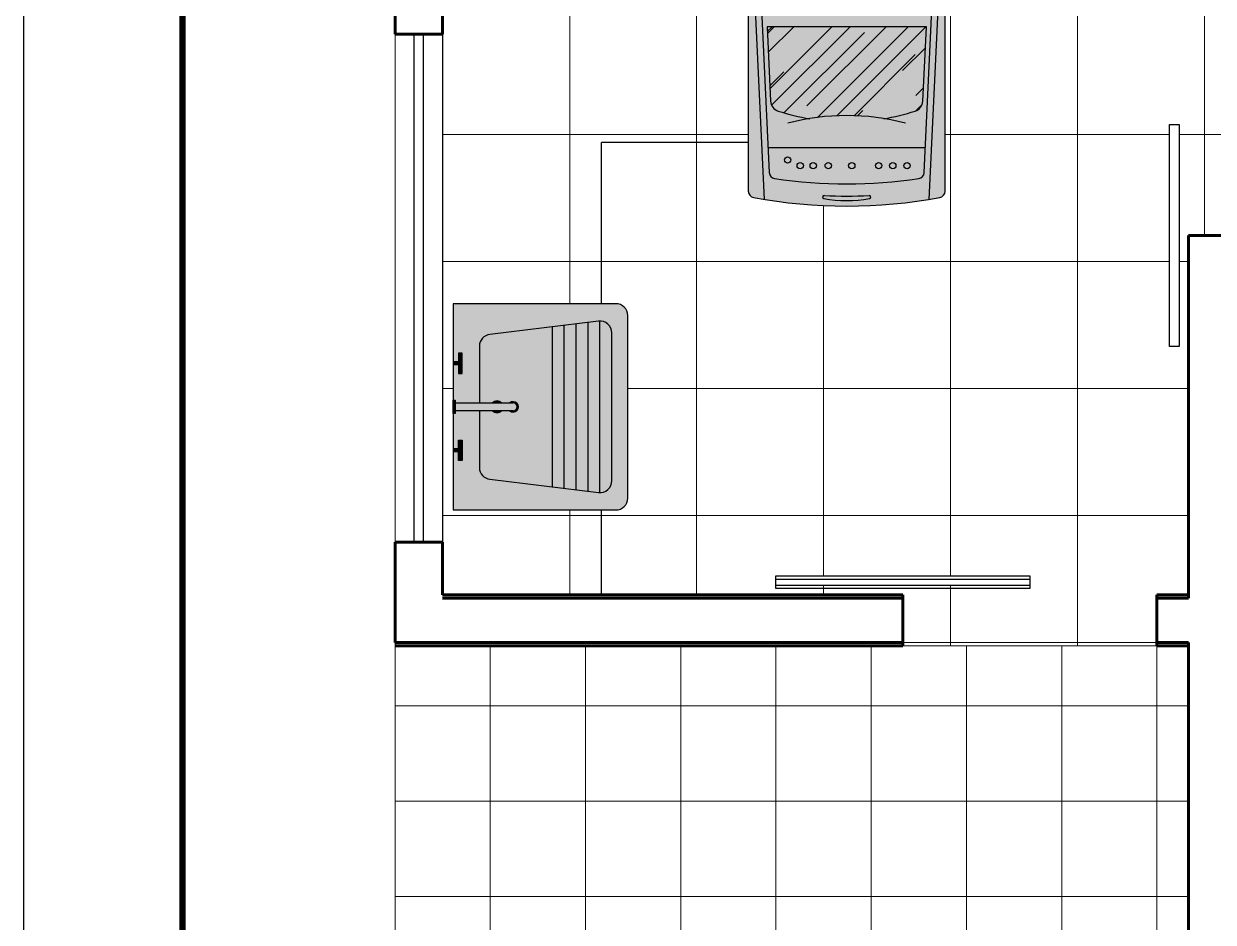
# Model space of a CAD drawing. Header units: millimetres. Extents: x 1127 to 14330, y -137 to 7568.
# Drawn here: x 10233.9 to 10421.2, y 4106.9 to 4248.4 of the extents above; entities that cross this region are included whole.
import ezdxf

# ---------------------------------------------------------------- set-up
doc = ezdxf.new("R2010")
doc.units = ezdxf.units.MM
doc.header["$LTSCALE"] = 0.01
for name, color, linetype, lineweight in [('0.05', 8, 'Continuous', 5), ('0.13', 6, 'Continuous', 13), ('0.60', 4, 'Continuous', 60)]:
    doc.layers.add(name, color=color, linetype=linetype, lineweight=lineweight)
for name, color, linetype in [('HAC_MOB', 61, 'Continuous'), ('LAY', 8, 'Continuous'), ('mob', 8, 'Continuous')]:
    doc.layers.add(name, color=color, linetype=linetype)

# ---------------------------------------------------------------- blocks, each defined once
blk = doc.blocks.new('-Tanque')
at = {"layer": 'HAC_MOB'}
h = blk.add_hatch(color=7, dxfattribs=at)
h.set_gradient(color1=(249, 250, 250), one_color=1, tint=1, name='SPHERICAL')
h.paths.add_polyline_path([(32.49999999999977, 7.503331289626658e-12), (14.13748263349464, 3.410605131648481e-12), (14.13748263349453, -1.648961111384551), (16.86257893308016, -1.648961111384779), (16.86257893308039, -2.810081428419835), (10.5311731718175, -2.810081428419835), (10.53117317181739, -1.648961111384779), (13.2562694714029, -1.648961111384779), (13.25626947140267, 2.955857780762017e-12), (2.098465242122643, 4.547473508864641e-13), (2.098465242122415, -0.6488435515284436), (1.234932355143883, -0.6488435515284436), (1.234932355143883, -8.278461029065284), (19.10563181871828, -8.278461029061873, -0.3792041678845648), (22.82821763988602, -11.57585214263963), (26.98902772978897, -45.79739111357776, -0.4501116271042149), (23.26644190862851, -49.99999999999272), (-23.26644190859236, -50.00000000000728, -0.4501116271042142), (-26.9890277297601, -45.79739111359231), (-22.8282176398717, -11.57585214265418, -0.3792041678845644), (-19.10563181870396, -8.278461029069149), (-1.234932355144224, -8.278461029065738), (-1.234932355143883, -0.6488435515282163), (-2.098465242122757, -0.6488435515284436), (-2.098465242122643, -4.547473508864641e-13), (-13.2562694713738, -2.955857780762017e-12), (-13.25626947137403, -1.648961111384779), (-10.53117317178851, -1.648961111384779), (-10.53117317178851, -2.810081428419835), (-16.86257893305128, -2.810081428419835), (-16.86257893305117, -1.648961111384779), (-14.13748263346565, -1.648961111384779), (-14.13748263346588, -3.183231456205249e-12), (-32.50000000000011, -7.275957614183426e-12), (-32.49999999998556, -51.25000000001455, 0.414213562372882), (-28.74999999998829, -55.00000000000728), (28.75000000001444, -54.99999999999272, 0.414213562373468), (32.50000000001444, -51.24999999999523)])
h = blk.add_hatch(color=254, dxfattribs=at)
h.set_gradient(color1=(208, 202, 200), one_color=1, tint=1, name='CYLINDER')
h.paths.add_polyline_path([(2.098465242122643, 2.273736754432321e-13), (-2.098465242122757, 0), (-2.098465242122415, -0.6488435515284436), (2.098465242122529, -0.6488435515284436)])
h = blk.add_hatch(color=254, dxfattribs=at)
h.set_gradient(color1=(208, 202, 200), one_color=1, tint=1, name='CYLINDER')
h.paths.add_polyline_path([(14.13748263349453, 3.183231456205249e-12), (13.25626947140267, 3.183231456205249e-12), (13.25626947140302, -1.648961111384779), (14.13748263349464, -1.648961111384779)])
h = blk.add_hatch(color=254, dxfattribs=at)
h.set_gradient(color1=(208, 202, 200), rotation=90.00000000000003, one_color=1, tint=1, name='CYLINDER')
h.paths.add_polyline_path([(-14.27743621093714, -1.648961111384779), (-16.86257893305105, -1.648961111384779), (-16.86257893305105, -2.810081428419835), (-14.27743621093725, -2.810081428419835)])
h = blk.add_hatch(color=254, dxfattribs=at)
h.set_gradient(color1=(208, 202, 200), one_color=1, tint=1, name='CYLINDER')
h.paths.add_polyline_path([(-13.11631589390254, -1.648961111384779), (-14.27743621093714, -1.648961111384779), (-14.27743621093714, -2.810081428419835), (-13.11631589390254, -2.810081428419835)])
h = blk.add_hatch(color=254, dxfattribs=at)
h.set_gradient(color1=(208, 202, 200), one_color=1, tint=1, name='CYLINDER')
h.paths.add_polyline_path([(-13.25626947137391, -2.955857780762017e-12), (-14.13748263346588, -3.183231456205249e-12), (-14.13748263346577, -1.648961111384779), (-13.25626947137391, -1.648961111384779)])
h = blk.add_hatch(color=254, dxfattribs=at)
h.set_gradient(color1=(208, 202, 200), rotation=90.00000000000003, one_color=1, tint=1, name='CYLINDER')
h.paths.add_polyline_path([(-10.53117317178862, -1.648961111384779), (-13.11631589390242, -1.648961111384779), (-13.11631589390242, -2.810081428419835), (-10.53117317178851, -2.810081428419835)])
h = blk.add_hatch(color=254, dxfattribs=at)
h.set_gradient(color1=(208, 202, 200), one_color=1, tint=1, name='CYLINDER')
h.paths.add_polyline_path([(1.23493235514411, -0.6488435515282163), (-1.234932355143997, -0.6488435515279889), (-1.234932355144679, -18.9089878419195, 1), (1.234932355143997, -18.9089878419195)])
h = blk.add_hatch(color=254, dxfattribs=at)
h.set_gradient(color1=(208, 202, 200), rotation=90.00000000000003, one_color=1, tint=1, name='CYLINDER')
h.paths.add_polyline_path([(13.11631589393153, -1.648961111384779), (10.53117317181739, -1.648961111384779), (10.5311731718175, -2.810081428419835), (13.11631589393153, -2.810081428419835)])
h = blk.add_hatch(color=254, dxfattribs=at)
h.set_gradient(color1=(208, 202, 200), one_color=1, tint=1, name='CYLINDER')
h.paths.add_polyline_path([(14.27743621096613, -1.648961111384779), (13.11631589393141, -1.648961111384779), (13.11631589393153, -2.810081428419835), (14.27743621096602, -2.810081428419835)])
h = blk.add_hatch(color=254, dxfattribs=at)
h.set_gradient(color1=(208, 202, 200), rotation=90.00000000000003, one_color=1, tint=1, name='CYLINDER')
h.paths.add_polyline_path([(16.86257893307993, -1.648961111384779), (14.27743621096624, -1.648961111384779), (14.27743621096613, -2.810081428419835), (16.86257893308004, -2.810081428419835)])
h = blk.add_hatch(color=254, dxfattribs=at)
h.set_gradient(color1=(227, 232, 232), one_color=1, tint=1, name='SPHERICAL')
h.paths.add_polyline_path([(22.82821763988602, -11.57585214263963, 0.3792041678843914), (19.10563181872055, -8.278461029061873), (1.234932355143997, -8.278461029065284), (1.234932355143997, -12.40726809462103, -0.4521440388244314), (1.234932355143997, -15.21466542153757), (1.234932355143997, -17.8459065667364, -2.180329652906789), (-1.234932355144679, -17.84590656673709), (-1.234932355144565, -15.21466542152439, -0.4521440388180936), (-1.234932355144451, -12.40726809463399), (-1.234932355144338, -8.278461029065738), (-19.10563181870396, -8.278461029069149, 0.3792041678845491), (-22.8282176398717, -11.57585214265396), (-25.22028986620694, -31.25000000000728), (25.22028986622979, -31.24999999999272)])
h = blk.add_hatch(color=9, dxfattribs=at)
h.set_gradient(color1=(199, 191, 189), one_color=1, tint=1, name='SPHERICAL')
h.paths.add_polyline_path([(-1.234932355144451, -12.40726809463422, 0.4521440388180381), (-1.234932355144565, -15.21466542152439)])
h = blk.add_hatch(color=9, dxfattribs=at)
h.set_gradient(color1=(199, 191, 189), one_color=1, tint=1, name='SPHERICAL')
h.paths.add_polyline_path([(1.234932355143997, -12.40726809462103), (1.234932355143997, -15.21466542153757, 0.4521440388244314)])
h = blk.add_hatch(color=254, dxfattribs=at)
h.set_gradient(color1=(208, 202, 200), one_color=1, tint=1, name='CYLINDER')
h.paths.add_polyline_path([(1.234932355143997, -17.8459065667364), (1.234932355143997, -18.9089878419195, -1), (-1.234932355144679, -18.9089878419195), (-1.234932355144679, -17.84590656673709, 2.180329652906789)])
h = blk.add_hatch(color=7, dxfattribs=at)
h.set_gradient(color1=(238, 241, 241), one_color=1, tint=1, name='SPHERICAL')
h.paths.add_polyline_path([(25.22028986622968, -31.2499999999925), (-25.22028986620683, -31.25000000000728), (-25.67623189296171, -35.00000000000728), (25.67623189298604, -34.99999999999272)])
h = blk.add_hatch(color=7, dxfattribs=at)
h.set_gradient(color1=(238, 241, 241), one_color=1, tint=1, name='SPHERICAL')
h.paths.add_polyline_path([(25.67623189298638, -34.9999999999925), (-25.67623189296194, -35.00000000000728), (-26.13217391971762, -38.75000000001432), (26.13217391974354, -38.75000000000023)])
h = blk.add_hatch(color=7, dxfattribs=at)
h.set_gradient(color1=(238, 241, 241), one_color=1, tint=1, name='SPHERICAL')
h.paths.add_polyline_path([(26.13217391974342, -38.75), (-26.13217391971784, -38.75000000001478), (-26.58811594647182, -42.50000000000728), (26.58811594649922, -42.49999999999272)])
h = blk.add_hatch(color=7, dxfattribs=at)
h.set_gradient(color1=(238, 241, 241), one_color=1, tint=1, name='SPHERICAL')
h.paths.add_polyline_path([(26.58811594649922, -42.49999999999272), (-26.58811594647159, -42.50000000000728), (-26.9890277297601, -45.79739111359231, 0.03025689787397894), (-27.0164419085952, -46.25000000000728), (27.01644190862453, -46.25, 0.03025689787456868), (26.98902772978886, -45.79739111357662)])
h = blk.add_hatch(color=7, dxfattribs=at)
h.set_gradient(color1=(238, 241, 241), one_color=1, tint=1, name='SPHERICAL')
h.paths.add_polyline_path([(27.01644190862464, -46.25), (-27.0164419085952, -46.25000000000728, 0.4142135623732565), (-23.26644190859508, -50.00000000000728), (23.26644190862851, -49.99999999999272, 0.4142135623728814)])
for p, q in [((-16.86257893305117, -2.810081428419835), (-16.86257893305117, -1.648961111384779)), ((-16.86257893305117, -1.648961111384779), (-10.53117317178851, -1.648961111384779)), ((-10.53117317178862, -2.810081428419835), (-16.86257893305117, -2.810081428419835)), ((-14.27743621093714, -2.810081428419835), (-14.27743621093714, -1.648961111384779)), ((-14.13748263346565, -1.648961111384779), (-14.13748263346577, -3.183231456205249e-12)), ((-13.25626947137403, -1.648961111384779), (-13.25626947137391, -3.183231456205249e-12)), ((-13.11631589390254, -2.810081428419835), (-13.11631589390254, -1.648961111384779)), ((-10.53117317178851, -1.648961111384779), (-10.53117317178851, -2.810081428419835)), ((-1.234932355144679, -18.9089878419195), (-1.234932355143997, -0.6488435515284436)), ((1.234932355143997, -0.6488435515284436), (1.234932355143997, -18.9089878419195)), ((10.53117317181739, -1.648961111384779), (10.53117317181739, -2.810081428419835)), ((16.86257893308004, -1.648961111384779), (10.53117317181739, -1.648961111384779)), ((10.5311731718175, -2.810081428419835), (16.86257893308004, -2.810081428419835)), ((13.11631589393141, -2.810081428419835), (13.11631589393141, -1.648961111384779)), ((13.2562694714029, -1.648961111384779), (13.25626947140279, -3.183231456205249e-12)), ((14.13748263349453, -1.648961111384779), (14.13748263349464, -3.183231456205249e-12)), ((14.27743621096602, -2.810081428419835), (14.27743621096602, -1.648961111384779)), ((16.86257893308004, -2.810081428419835), (16.86257893308004, -1.648961111384779)), ((-25.22028986620728, -31.25000000000728), (25.22028986623616, -31.24999999999272)), ((-25.67623189296148, -35.00000000000728), (25.67623189299036, -34.99999999999272)), ((-26.13217391971568, -38.75000000001455), (26.13217391974456, -38.75)), ((-26.58811594647716, -42.50000000000728), (26.58811594650604, -42.49999999999272)), ((-27.01644190859236, -46.25000000000728), (27.01644190862851, -46.25))]:
    blk.add_line(p, q)
blk.add_lwpolyline([(28.75000000001444, -54.99999999999272, 0.4142135623730951), (32.50000000001444, -51.25), (32.49999999999989, 7.275957614183426e-12), (-32.50000000000011, -7.275957614183426e-12), (-32.49999999998556, -51.25000000001455, 0.4142135623730951), (-28.74999999998556, -55.00000000000728)], format="xyb", close=True)
blk.add_lwpolyline([(-2.098465242122643, 0), (2.098465242122529, 0), (2.098465242122529, -0.6488435515284436), (-2.098465242122643, -0.6488435515284436)], close=True)
blk.add_lwpolyline([(-1.234932355144338, -8.278461029065738), (-19.10563181870396, -8.278461029069149, 0.3792041678845644), (-22.8282176398717, -11.57585214265418), (-26.9890277297601, -45.79739111359231, 0.4501116271042144), (-23.26644190859236, -50.00000000000728), (23.26644190862851, -49.99999999999272, 0.4501116271042149), (26.98902772978897, -45.79739111357776), (22.82821763988602, -11.57585214263963, 0.3792041678845648), (19.10563181871828, -8.278461029061873), (1.234932355143997, -8.278461029065284)], format="xyb")
for centre, radius, start, end in [((7.16227077646181e-12, -13.8109667580793), 1.869606338125237, 131.3403584098826, 228.6596415901174), ((7.16227077646181e-12, -13.8109667580793), 1.869606338125237, 311.3403584092821, 48.65964159071788), ((-1.13686837721616e-13, -18.9089878419195), 1.629478358072447, 139.2767579185727, 40.72324208145972), ((-1.13686837721616e-13, -18.9089878419195), 1.23493235514422, 180, 0)]:
    blk.add_arc(centre, radius, start, end)
blk = doc.blocks.new('-Lavadora Brastemp')
at = {"layer": 'HAC_MOB'}
h = blk.add_hatch(color=7, dxfattribs=at)
h.set_gradient(color1=(238, 238, 236), one_color=1, tint=1, name='SPHERICAL')
h.paths.add_polyline_path([(10.59804049639661, -60.62864366188279, -0.3582175165618586), (8.893852688252991, -58.74543392489414), (6.446510408070935, -7.351246040998205, -0.4282200065773871), (7.445378545792664, -6.303680891585657), (59.15286539104, -6.303680891585657, -0.4282200065774575), (60.151733528769, -7.351246040998205), (57.70439124857967, -58.74543392489414, -0.3582175165618586), (56.00020344044333, -60.62864366188279, -0.07378667099026927)], flags=16)
h.paths.add_polyline_path([(17.65961960448931, -56.57500018701813, -1), (19.65961960448931, -56.57500018701813, -1)], flags=0)
h.paths.add_polyline_path([(26.25673062215083, -65.97139270063764, 0.02880602333096123), (40.34151331467456, -65.97139270063764, -0.9614253998211735), (40.45041205447797, -66.96466766629584, -0.08762722200270992), (26.14783188235469, -66.96466766629584, -0.9614253997998786)], flags=16)
h.paths.add_polyline_path([(21.75294922244666, -56.57500018701813, -1), (23.75294922244666, -56.57500018701813, -1)], flags=0)
h.paths.add_polyline_path([(13.69420592788538, -54.78589669644117, -1), (15.69420592788538, -54.78589669644117, -1)], flags=0)
h.paths.add_polyline_path([(26.48586504535797, -56.57500018701813, -1), (28.48586504535797, -56.57500018701813, -1)], flags=0)
h.paths.add_polyline_path([(33.90502213497257, -56.57500018701813, -1), (35.90502213497257, -56.57500018701813, -1)], flags=0)
h.paths.add_polyline_path([(21.40015459617734, -41.78235133017716, -0.03568054874039678), (11.73865928251053, -39.39160601856548, -0.311886757757473), (9.323346767419025, -36.22911552494025), (8.207849880117465, -12.80368089158566), (58.39039405672247, -12.80368089158566), (57.27489716941363, -36.22911552494025, -0.3118867577575165), (54.85958465432941, -39.39160601856548, -0.03568054874038892), (45.19808934066259, -41.78235133018444, 0.08224835046399884)], flags=0)
h.paths.add_polyline_path([(42.34751975175914, -56.57500018701813, -1), (44.34751975175914, -56.57500018701813, -1)], flags=0)
h.paths.add_polyline_path([(46.82459719380586, -56.57500018701813, -1), (48.82459719380586, -56.57500018701813, -1)], flags=0)
h.paths.add_polyline_path([(51.3016811339885, -56.57500018701813, -1), (53.3016811339885, -56.57500018701813, -1)], flags=0)
h.paths.add_polyline_path([(59.30413315459464, -67.19844598183391, 0.005271176937969611), (62.66237875341631, -66.61471788832552, 0.3616760562085266), (64.29912196841633, -64.64798341001716), (64.29912196841633, -4.303680891585657, 0.4142135623730951), (62.29912196841633, -2.303680891585657), (4.29912196841633, -2.303680891585657, 0.4142135623730951), (2.29912196841633, -4.303680891585657), (2.29912196841633, -64.64798341001716, 0.3616760562127022), (3.935865183452734, -66.61471788832552, 0.005271176937924514), (7.294110782238022, -67.19844598183391), (4.448774132620201, -7.446376339837855, -0.428220006577434), (7.445378545792664, -4.303680891585657), (59.15286539104, -4.303680891585657, -0.4282200065774342), (62.14946980421973, -7.446376339837855)])
h = blk.add_hatch(color=7, dxfattribs=at)
h.set_gradient(color1=(243, 243, 241), one_color=1, tint=1, name='SPHERICAL')
h.paths.add_polyline_path([(59.15286539104727, -4.303680891585657), (32.81879557489935, -4.303680891585714), (32.83176813796365, -6.3036808915856), (59.15286539104727, -6.303680891585657, -0.4282200065757401), (60.151733528769, -7.351246040998205), (57.70439124858694, -58.74543392489414, -0.3582181921570367), (56.00019870223389, -60.62864436494783, -0.03701177842240549), (33.19499967643299, -62.30364584378623), (33.22010537802862, -66.1742304724757, 0.01456152868550444), (40.34151331495775, -65.971392700617, -0.9614253993212487), (40.45041205471318, -66.96466766625701, -0.04415518360217273), (33.2292966049489, -67.591256063289), (33.24040380532222, -69.30367022821872, 0.04050233212017931), (59.30413315460157, -67.19844598184028), (62.14946980421973, -7.446376339837855, 0.4282200065779626)])
h.paths.add_polyline_path([(32.81879557489947, -4.303680891585657), (7.445378545792664, -4.303680891585657, 0.4282200065773737), (4.448774132619974, -7.446376339831943), (7.294110782238249, -67.19844598183914, 0.04032043297791137), (33.24040380532222, -69.30367022821866), (33.2292966049489, -67.59125606328905, -0.04330448486018094), (26.14783188217734, -66.96466766626463, -0.9614253994118145), (26.25673062192436, -65.97139270061996, 0.01423852215976606), (33.22010537802862, -66.17423047247576), (33.19499967643299, -62.30364584378617, -0.03667472001410699), (10.59804476424245, -60.62864429515577, -0.3582181250906281), (8.893852688252991, -58.74543392489414), (6.446510408070935, -7.351246040998205, -0.4282200065757401), (7.445378545792664, -6.303680891585657), (32.83176813796354, -6.303680891585714)])
h.paths.add_polyline_path([(15.69420592788538, -54.78589669644117, 1), (13.69420592788538, -54.78589669644117, 1)], flags=17)
h.paths.add_polyline_path([(19.65961960448931, -56.57500018701813, 1), (17.65961960448931, -56.57500018701813, 1)], flags=17)
h.paths.add_polyline_path([(23.75294922245394, -56.57500018701813, 1), (21.75294922245394, -56.57500018701813, 1)], flags=17)
h.paths.add_polyline_path([(26.48586504535797, -56.57500018701813, 1), (28.48586504535797, -56.57500018701813, 1)], flags=17)
h.paths.add_polyline_path([(33.90502213497984, -56.57500018701813, 1), (35.90502213497984, -56.57500018701813, 1)], flags=17)
h.paths.add_polyline_path([(42.34751975176641, -56.57500018701813, 1), (44.34751975176641, -56.57500018701813, 1)], flags=17)
h.paths.add_polyline_path([(48.82459719380586, -56.57500018701813, 1), (46.82459719380586, -56.57500018701813, 1)], flags=17)
h.paths.add_polyline_path([(53.30168113399577, -56.57500018701813, 1), (51.30168113399577, -56.57500018701813, 1)], flags=17)
h = blk.add_hatch(color=7, dxfattribs=at)
h.set_gradient(color1=(220, 254, 251), one_color=1, tint=1, name='SPHERICAL')
h.paths.add_polyline_path([(9.323346767419025, -36.22911552494025, 0.3118867577575601), (11.73865928251053, -39.39160601856548, 0.03568054874039026), (21.40015459617734, -41.78235133017716, -0.08224835046400042), (45.19808934066259, -41.78235133017716, 0.03568054874035425), (54.85958465432213, -39.39160601857276, 0.3118867577583098), (57.27489716941363, -36.22911552494025), (58.39039405672247, -12.80368089158566), (8.207849880117465, -12.80368089158566)])
h = blk.add_hatch(dxfattribs=at)
h.set_pattern_fill('AR-RROOF', color=255, scale=0.5, angle=225, style=0)
h.set_pattern_definition([(45.00000000000001, (-214.9713066682625, 419.217703199378), (10.77630734528299, 28.73681958742128), [190.4999999999999, -25.39999999999999, 63.49999999999999, -12.7]), (45.00000000000001, (-207.5176940877745, 435.6515719009405), (-20.92399676209112, 2.963484519952821), [38.09999999999999, -4.190999999999998, 76.19999999999997, -9.524999999999997]), (45.00000000000001, (-218.1143963106324, 431.3410489628297), (40.68056022844327, 52.71410343067592), [101.6, -17.77999999999999, 50.79999999999998, -12.7])])
h.paths.add_polyline_path([(58.39039405672247, -12.80368089158566), (57.27489716942091, -36.22911552494025, -0.3118867577573455), (54.85958465432941, -39.39160601856548, -0.03568054874035769), (45.19808934066987, -41.78235133017716, 0.08224835046408845), (21.40015459617007, -41.78235133018444, -0.03568055859291189), (11.73865666849179, -39.39160516994144, -0.3118865423530557), (9.323346767426301, -36.22911552494025), (8.207849880117465, -12.80368089158566)])
for p, q in [((62.29912196842361, -2.303680891585657), (4.299121968423606, -2.303680891585657)), ((2.299121968423606, -4.303680891585657), (2.299121968423606, -64.64798341001716)), ((4.448774132620201, -7.446376339837855), (7.294110782238022, -67.19844598183391)), ((6.446510408070935, -7.351246040998205), (8.893852688252991, -58.74543392489414)), ((59.15286539104727, -4.303680891585657), (7.445378545792664, -4.303680891585657)), ((59.15286539104727, -6.303680891585657), (7.445378545792664, -6.303680891585657)), ((57.70439124858694, -58.74543392489414), (60.151733528769, -7.351246040998205)), ((59.30413315460191, -67.19844598183391), (62.14946980421973, -7.446376339837855)), ((64.2991219684236, -64.64798341001716), (64.2991219684236, -4.303680891585657)), ((8.207849880117465, -12.80368089158566), (9.323346767426301, -36.22911552494025)), ((58.39039405672247, -12.80368089159293), (8.207849880117465, -12.80368089158566)), ((57.27489716942091, -36.22911552494025), (58.39039405672247, -12.80368089159293)), ((8.51637044475956, -50.81830681138655), (58.08187349208765, -50.81830681138655))]:
    blk.add_line(p, q)
for centre in [(14.69420592788538, -54.78589669644117), (18.65961960448931, -56.57500018701813), (22.75294922245394, -56.57500018701813), (27.48586504535797, -56.57500018701813), (34.90502213497984, -56.57500018701813), (43.34751975176641, -56.57500018701813), (47.82459719380586, -56.57500018701813), (52.30168113399577, -56.57500018701813)]:
    blk.add_circle(centre, 0.9999999999999996)
for centre, radius, start, end in [((4.299121968423606, -4.303680891585657), 1.999999999999999, 90, 180), ((62.29912196842361, -4.303680891585657), 1.999999999999999, 0, 90), ((7.445378545792664, -7.303680891585657), 2.999999999999999, 90, 182.7263109937464), ((7.445378545792664, -7.303680891585657), 0.9999999999999996, 90, 182.7263109937464), ((59.15286539104727, -7.303680891585657), 2.999999999999999, 357.2736890062536, 90), ((59.15286539104727, -7.303680891585657), 1.000000000000019, 357.2736890062536, 90), ((12.81938524945599, -36.0626375019927), 3.499999999999998, 182.7263109937464, 252.0143464077399), ((53.77885868738394, -36.0626375019927), 3.499999999999998, 287.9856535922601, 357.2736890062536), ((33.29912196842361, 27.0212531884319), 69.82493408001694, 252.0143464077399, 260.3943742202227), ((33.29912196842361, -113.6286149716032), 72.82493408001694, 75.26925841932486, 104.7307415806751), ((33.29912196842361, 27.0212531884319), 69.82493408001694, 279.6056257797773, 287.9856535922601), ((10.89158896370373, -58.65030362606905), 1.999999999999999, 182.7263109937464, 261.55996534054), ((55.70665497313621, -58.65030362606905), 1.999999999999999, 278.44003465946, 357.2736890062536), ((33.29912196841633, 92.36298577507858), 154.6666666666652, 261.55996534054, 278.44003465946), ((4.299121968423606, -64.64798341001716), 1.999999999999999, 180, 259.5353765545055), ((33.29912196842361, 92.36298577507858), 161.6666666666667, 259.5353765545055, 280.4646234454945), ((26.22182316794806, -66.470172681831), 0.4999999999999998, 85.99664375802821, 258.4414524900691), ((33.29912196842361, -26.47280607263366), 41.1185092776406, 259.9471776649087, 280.0528223350913), ((33.29912196841633, 56.16534899343986), 122.3396049834992, 266.6999854454373, 273.3000145545626), ((40.37642076889188, -66.470172681831), 0.4999999999999998, 281.5585475099309, 94.00335624197179), ((62.29912196842361, -64.64798341001716), 1.999999999999999, 280.4646234454945, 0)]:
    blk.add_arc(centre, radius, start, end)

msp = doc.modelspace()

# ---------------------------------------------------------------- hatches: boundary and pattern name
at = {"layer": '0.05'}
h = msp.add_hatch(dxfattribs=at)
h.set_pattern_fill('_USER,_O', color=256, scale=20, angle=-1.272221872585407e-14, double=1, pattern_type=0)
h.set_pattern_definition([(360, (10299.85918080867, 4150.948401659483), (4.898587196589412e-15, 20), []), (90, (10299.85918080867, 4150.948401659483), (-20, 6.123193550411789e-15), [])])
h.paths.add_polyline_path([(10642.35918080867, 4327.948401659496), (10608.60918080867, 4327.948401659496), (10564.73761608162, 4327.948401659496), (10564.73761608162, 4297.948401659496), (10544.43607159211, 4297.948401659496), (10544.43607159211, 4158.448401659483), (10597.35918080867, 4158.448401659483), (10597.35918080867, 4150.948401659483), (10637.35918080867, 4150.948401659483), (10637.35918080867, 4158.448401659483), (10642.35918080867, 4158.448401659483)])
edge = h.paths.add_edge_path(flags=16)
edge.add_arc((10571.23317325756, 4287.975671583454), 0.2499999999999326, 165.0498999938597, 259.9483319824626, ccw=False)
edge.add_line((10570.99163553996, 4288.040166009383), (10571.05613070912, 4288.281706510454))
edge.add_line((10571.05613070912, 4288.281706510454), (10571.05613070912, 4288.500070614755))
edge.add_arc((10571.45477028528, 4290.457802836127), 1.997906144512398, 178.1396176250287, 258.490601106142, ccw=False)
edge.add_line((10569.45791723225, 4290.522663046351), (10569.95791723225, 4290.522663046351))
edge.add_line((10569.95791723225, 4290.522663046351), (10569.95791723225, 4291.022663046351))
edge.add_line((10569.95791723225, 4291.022663046351), (10569.45791723225, 4291.022663046351))
edge.add_line((10569.45791723225, 4291.022663046351), (10569.45791723225, 4324.022663046351))
edge.add_arc((10569.95791723225, 4324.022663046351), 0.5, 90, 180, ccw=False)
edge.add_line((10569.95791723225, 4324.522663046351), (10571.95791723225, 4324.522663046351))
edge.add_line((10571.95791723225, 4324.522663046351), (10571.95791723225, 4325.522663046351))
edge.add_arc((10572.95791723225, 4325.522663046351), 1, 90, 180, ccw=False)
edge.add_line((10572.95791723225, 4326.522663046351), (10600.95791723225, 4326.522663046351))
edge.add_arc((10600.95791723225, 4325.522663046351), 1, 0, 90, ccw=False)
edge.add_line((10601.95791723225, 4325.522663046351), (10601.95791723225, 4324.522663046351))
edge.add_line((10601.95791723225, 4324.522663046351), (10603.95791723225, 4324.522663046351))
edge.add_arc((10603.95791723224, 4324.022663046351), 0.5, 0, 90, ccw=False)
edge.add_line((10604.45791723225, 4324.022663046351), (10604.45791723225, 4291.022663046351))
edge.add_line((10604.45791723225, 4291.022663046351), (10603.95791723225, 4291.022663046351))
edge.add_line((10603.95791723224, 4291.022663046351), (10603.95791723224, 4290.522663046351))
edge.add_line((10603.95791723224, 4290.522663046351), (10604.45791723225, 4290.522663046351))
edge.add_arc((10602.46106417921, 4290.457802836127), 1.997906144512784, -78.4906011060935, 1.86038237495751, ccw=False)
edge.add_line((10602.85970375538, 4288.500070614755), (10602.85970375538, 4288.281706510454))
edge.add_line((10602.85970375538, 4288.281706510454), (10602.99150026123, 4287.78811614581))
edge.add_arc((10586.95791723225, 4359.712700315944), 73.6900372695916, 257.6441606310763, 282.5670178186941, ccw=False)
h.paths.add_polyline_path([(10577.35918080867, 4161.448401659482), (10617.35918080867, 4161.448401659482), (10617.35918080867, 4159.948401659483), (10577.35918080867, 4159.948401659483)], flags=16)
edge = h.paths.add_edge_path(flags=16)
edge.add_line((10608.60548865872, 4290.904134398468), (10608.66261295141, 4291.118070270844))
edge.add_line((10608.66261295141, 4291.118070270844), (10608.66261295141, 4291.311478477513))
edge.add_arc((10609.01569371887, 4293.045469873583), 1.769574013710845, 178.1396176250167, 258.4906011061024, ccw=False)
edge.add_line((10607.24705244333, 4293.102917488353), (10607.68990958618, 4293.102917488353))
edge.add_line((10607.68990958618, 4293.102917488353), (10607.68990958618, 4293.545774631209))
edge.add_line((10607.68990958618, 4293.545774631209), (10607.24705244333, 4293.545774631209))
edge.add_line((10607.24705244333, 4293.545774631209), (10607.24705244333, 4322.774346059781))
edge.add_arc((10607.68990958618, 4322.774346059781), 0.4428571428579744, 90.00000000011772, 180, ccw=False)
edge.add_line((10607.68990958618, 4323.217203202639), (10609.46133815761, 4323.217203202639))
edge.add_line((10609.46133815761, 4323.217203202639), (10609.46133815761, 4324.102917488353))
edge.add_arc((10610.34705244333, 4324.102917488352), 0.8857142857141298, 89.99999999994122, 180, ccw=False)
edge.add_line((10610.34705244333, 4324.988631774067), (10635.14705244332, 4324.988631774067))
edge.add_arc((10635.14705244333, 4324.102917488352), 0.8857142857145845, 0, 90.00000000005878, ccw=False)
edge.add_line((10636.03276672904, 4324.102917488352), (10636.03276672904, 4323.217203202637))
edge.add_line((10636.03276672904, 4323.217203202639), (10637.80419530047, 4323.217203202639))
edge.add_arc((10637.80419530047, 4322.774346059781), 0.4428571428570649, 0, 89.99999999988228, ccw=False)
edge.add_line((10638.24705244333, 4322.774346059781), (10638.24705244333, 4293.545774631209))
edge.add_line((10638.24705244333, 4293.545774631209), (10637.80419530047, 4293.545774631209))
edge.add_line((10637.80419530047, 4293.545774631209), (10637.80419530047, 4293.102917488352))
edge.add_line((10637.80419530047, 4293.102917488353), (10638.24705244333, 4293.102917488353))
edge.add_arc((10636.47841116778, 4293.045469873583), 1.769574013711583, -78.49060110610247, 1.8603823749833168, ccw=False)
edge.add_line((10636.83149193525, 4291.311478477512), (10636.83149193525, 4291.118070270844))
edge.add_line((10636.83149193525, 4291.118070270844), (10636.94822598329, 4290.680890233589))
edge.add_arc((10622.74705244333, 4354.385521927135), 65.26831872449695, 257.6441606310776, 282.5670178186962, ccw=False)
edge.add_arc((10608.81942206574, 4290.847010764071), 0.2214285714288035, 165.0498999937261, 259.9483319825375, ccw=False)
edge = h.paths.add_edge_path()
edge.add_line((10544.43607159211, 4297.948401659496), (10424.85918080867, 4297.948401659496))
edge.add_line((10424.85918080867, 4297.948401659496), (10424.85918080867, 4250.070314372775))
edge.add_line((10424.85918080867, 4250.070314372777), (10424.85918080867, 4215.070314372777))
edge.add_line((10424.85918080867, 4215.070314372777), (10424.85918080867, 4188.448401659483))
edge.add_line((10424.85918080867, 4188.448401659483), (10514.43607159211, 4188.448401659483))
edge.add_line((10514.43607159211, 4188.448401659483), (10519.43607159211, 4188.448401659483))
edge.add_arc((10519.43607159211, 4163.448401659483), 25, 0, 90, ccw=False)
edge.add_line((10544.43607159211, 4163.448401659483), (10544.43607159211, 4297.948401659498))
edge = h.paths.add_edge_path()
edge.add_line((10424.85918080867, 4250.070314372777), (10417.35918080867, 4250.070314372777))
edge.add_line((10417.35918080867, 4250.070314372777), (10417.35918080867, 4255.070314372777))
edge.add_line((10417.35918080867, 4255.070314372777), (10413.40857578688, 4255.070314372777))
edge.add_line((10413.40857578688, 4255.070314372777), (10383.40857578688, 4255.070314372777))
edge.add_line((10383.40857578688, 4255.070314372777), (10299.85918080867, 4255.070314372777))
edge.add_line((10299.85918080867, 4255.070314372777), (10299.85918080867, 4158.448401659483))
edge.add_line((10299.85918080867, 4158.448401659483), (10324.85918080867, 4158.448401659483))
edge.add_line((10324.85918080867, 4158.448401659483), (10324.85918080867, 4164.057703798811))
edge.add_line((10324.85918080867, 4164.057703798811), (10324.85918080864, 4171.823401659425))
edge.add_line((10324.85918080865, 4171.823401659425), (10301.51987796252, 4171.823401659418))
edge.add_line((10301.51987796251, 4171.823401659418), (10301.5198779625, 4204.323401659418))
edge.add_line((10301.51987796251, 4204.323401659418), (10324.85918080858, 4204.323401659425))
edge.add_line((10324.85918080858, 4204.323401659425), (10324.85918080857, 4229.696858016101))
edge.add_line((10324.85918080857, 4229.696858016099), (10348.00604881683, 4229.696858016099))
edge.add_line((10348.00604881683, 4229.696858016099), (10348.00604881683, 4252.204153758234))
edge.add_arc((10349.00604881683, 4252.204153758235), 1, 90, 180, ccw=False)
edge.add_line((10349.00604881683, 4253.204153758235), (10378.00604881683, 4253.204153758235))
edge.add_arc((10378.00604881683, 4252.204153758235), 1, 0, 90, ccw=False)
edge.add_line((10379.00604881683, 4252.204153758235), (10379.00604881683, 4222.03200249902))
edge.add_arc((10378.00604881683, 4222.032002499018), 1, -79.53537655456319, 1.0419398677186109e-10, ccw=False)
edge.add_arc((10363.50604881684, 4300.537487091566), 80.83333333333184, 259.5353765545643, 280.4646234454265, ccw=False)
edge.add_arc((10349.00604881683, 4222.03200249902), 0.9999999999993925, 179.9999999999739, 259.535376554605, ccw=False)
edge.add_line((10348.00604881683, 4222.03200249902), (10348.00604881683, 4229.696858016099))
edge.add_line((10348.00604881683, 4229.696858016099), (10324.85918080857, 4229.696858016099))
edge.add_line((10324.85918080857, 4229.696858016099), (10324.85918080858, 4204.323401659423))
edge.add_line((10324.85918080858, 4204.323401659425), (10327.14487796251, 4204.323401659425))
edge.add_arc((10327.14487796251, 4202.448401659427), 1.874999999998181, 1.3926637620897964e-11, 90, ccw=False)
edge.add_line((10329.01987796251, 4202.448401659427), (10329.01987796252, 4173.698401659423))
edge.add_arc((10327.14487796252, 4173.698401659422), 1.874999999997272, -90, 1.3926637620897964e-11, ccw=False)
edge.add_line((10327.14487796252, 4171.823401659425), (10324.85918080864, 4171.823401659425))
edge.add_line((10324.85918080865, 4171.823401659425), (10324.85918080867, 4158.448401659483))
edge.add_line((10324.85918080867, 4158.448401659483), (10372.35918080867, 4158.448401659483))
edge.add_line((10372.35918080867, 4158.448401659483), (10372.35918080867, 4150.448401659483))
edge.add_line((10372.35918080867, 4150.448401659483), (10412.35918080867, 4150.448401659483))
edge.add_line((10412.35918080867, 4150.448401659483), (10412.35918080867, 4158.448401659483))
edge.add_line((10412.35918080867, 4158.448401659483), (10417.35918080867, 4158.448401659483))
edge.add_line((10417.35918080867, 4158.448401659483), (10417.35918080867, 4215.070314372777))
edge.add_line((10417.35918080867, 4215.070314372777), (10424.85918080867, 4215.070314372777))
edge.add_line((10424.85918080867, 4215.070314372777), (10424.85918080867, 4250.070314372777))
h.paths.add_polyline_path([(10414.35918080867, 4232.570314372777), (10415.85918080867, 4232.570314372777), (10415.85918080867, 4197.570314372777), (10414.35918080867, 4197.570314372777)], flags=16)
h.paths.add_polyline_path([(10392.35918080867, 4161.448401659483), (10392.35918080867, 4159.948401659483), (10352.35918080867, 4159.948401659483), (10352.35918080867, 4161.448401659482)], flags=16)
edge = h.paths.add_edge_path()
edge.add_arc((10411.90857578688, 4264.032814372777), 28.53749999999945, 89.99999999999999, 182.9376014287582)
edge.add_line((10383.40857578688, 4262.570314372784), (10383.40857578688, 4255.070314372777))
edge.add_line((10383.40857578688, 4255.070314372777), (10413.40857578688, 4255.070314372777))
edge.add_line((10413.40857578688, 4255.070314372777), (10413.40857578688, 4256.070314372777))
edge.add_line((10413.40857578688, 4256.070314372777), (10413.40857578688, 4262.570314372777))
edge.add_line((10413.40857578688, 4262.570314372777), (10411.90857578688, 4262.570314372777))
edge.add_line((10411.90857578688, 4262.570314372777), (10411.90857578688, 4292.570314372777))
edge = h.paths.add_edge_path()
edge.add_line((10411.90857578688, 4292.570314372777), (10413.40857578688, 4292.570314372777))
edge.add_line((10413.40857578688, 4292.570314372777), (10413.40857578688, 4262.570314372777))
edge.add_line((10413.40857578688, 4262.570314372777), (10417.35918080867, 4262.570314372777))
edge.add_line((10417.35918080867, 4262.570314372777), (10417.35918080867, 4327.948401659498))
edge.add_line((10417.35918080867, 4327.948401659496), (10407.6091808087, 4327.948401659496))
edge.add_line((10407.6091808087, 4327.948401659496), (10407.60918080867, 4305.448401659496))
edge.add_line((10407.60918080867, 4305.448401659496), (10387.60918080864, 4305.448401659496))
edge.add_line((10387.60918080864, 4305.448401659496), (10387.60918080864, 4327.948401659496))
edge.add_line((10387.60918080864, 4327.948401659496), (10377.89832984727, 4327.948401659496))
edge.add_line((10377.89832984727, 4327.948401659496), (10377.89832984727, 4323.436059267748))
edge.add_line((10377.89832984727, 4323.436059267748), (10377.91225421316, 4323.240727696833))
edge.add_line((10377.91225421317, 4323.240727696833), (10378.00157785339, 4323.240727696833))
edge.add_line((10378.00157785339, 4323.240727696833), (10378.00157785339, 4321.9876920397))
edge.add_line((10378.00157785339, 4321.9876920397), (10377.89832984727, 4304.050955354982))
edge.add_line((10377.89832984727, 4304.050955354982), (10377.86105564812, 4303.081826177015))
edge.add_line((10377.86105564812, 4303.081826177015), (10377.71195885151, 4302.187245397354))
edge.add_line((10377.71195885151, 4302.187245397354), (10377.48831365659, 4301.292664617693))
edge.add_line((10377.48831365659, 4301.292664617693), (10376.92106811677, 4299.843037127019))
edge.add_line((10376.92106811676, 4299.843037127017), (10376.29553928371, 4298.832567473624))
edge.add_line((10376.29553928371, 4298.832567473624), (10375.77370049557, 4298.124357689727))
edge.add_line((10375.77370049557, 4298.124357689727), (10375.17731330913, 4297.45342210498))
edge.add_line((10375.17731330914, 4297.45342210498), (10374.50637772439, 4296.857034918539))
edge.add_line((10374.50637772439, 4296.857034918539), (10373.79816794049, 4296.335196130403))
edge.add_line((10373.79816794049, 4296.335196130403), (10373.01540975829, 4295.850631541422))
edge.add_line((10373.01540975829, 4295.850631541422), (10372.19537737693, 4295.477889549897))
edge.add_line((10372.19537737693, 4295.477889549897), (10371.33807079643, 4295.142421757524))
edge.add_line((10371.33807079642, 4295.142421757524), (10370.44046987549, 4294.858844808081))
edge.add_line((10370.44046987549, 4294.858844808081), (10369.63891342904, 4294.734763118637))
edge.add_line((10369.63891342904, 4294.734763118637), (10368.89531164666, 4294.732273420252))
edge.add_line((10368.89531164666, 4294.732273420252), (10368.15170986428, 4294.734763118637))
edge.add_line((10368.15170986428, 4294.734763118637), (10367.35015341783, 4294.858844808081))
edge.add_line((10367.35015341783, 4294.858844808081), (10366.4525524969, 4295.142421757524))
edge.add_line((10366.4525524969, 4295.142421757524), (10365.00292500623, 4295.709667297353))
edge.add_line((10365.00292500622, 4295.709667297353), (10363.99245535283, 4296.335196130405))
edge.add_line((10363.99245535283, 4296.335196130403), (10363.28424556894, 4296.857034918539))
edge.add_line((10363.28424556893, 4296.857034918539), (10362.61330998418, 4297.45342210498))
edge.add_line((10362.61330998419, 4297.45342210498), (10362.01692279774, 4298.124357689727))
edge.add_line((10362.01692279774, 4298.124357689727), (10361.49508400961, 4298.832567473624))
edge.add_line((10361.49508400961, 4298.832567473624), (10361.01051942062, 4299.615325655828))
edge.add_line((10361.01051942062, 4299.615325655828), (10360.6377774291, 4300.435358037183))
edge.add_line((10360.6377774291, 4300.435358037183), (10360.30230963673, 4301.292664617693))
edge.add_line((10360.30230963673, 4301.292664617693), (10360.07866444181, 4302.187245397354))
edge.add_line((10360.07866444181, 4302.187245397354), (10359.9295676452, 4303.081826177015))
edge.add_line((10359.92956764521, 4303.081826177015), (10359.89229344605, 4304.050955354982))
edge.add_line((10359.89229344605, 4304.050955354982), (10359.89229344605, 4327.948401659498))
edge.add_line((10359.89229344605, 4327.948401659496), (10346.3591808087, 4327.948401659496))
edge.add_line((10346.3591808087, 4327.948401659496), (10346.3591808087, 4262.570314372775))
edge.add_line((10346.3591808087, 4262.570314372777), (10347.35918080873, 4262.570314372777))
edge.add_line((10347.35918080873, 4262.570314372777), (10383.40857578688, 4262.570314372777))
edge.add_arc((10411.90857578688, 4264.032814372775), 28.53750000000001, 90, 182.9376014287718, ccw=False)
edge = h.paths.add_edge_path()
edge.add_line((10344.8591808087, 4327.948401659496), (10323.3591808087, 4327.948401659496))
edge.add_line((10323.3591808087, 4327.948401659496), (10323.3591808087, 4327.448401659496))
edge.add_line((10323.3591808087, 4327.448401659498), (10323.21408050671, 4320.120836410886))
edge.add_arc((10322.35918080867, 4315.448401659496), 4.749999999968138, -260.91527971184735, 79.63147015069262, ccw=False)
edge.add_line((10321.60918080861, 4320.138817419278), (10321.60918080861, 4327.4484016597))
edge.add_line((10321.60918080861, 4327.448401659702), (10321.35918080864, 4327.448401659498))
edge.add_line((10321.35918080864, 4327.448401659498), (10299.85918080867, 4327.948401659498))
edge.add_line((10299.85918080867, 4327.948401659496), (10299.85918080867, 4262.570314372775))
edge.add_line((10299.85918080867, 4262.570314372777), (10344.8591808087, 4262.570314372777))
edge.add_line((10344.8591808087, 4262.570314372777), (10344.8591808087, 4327.948401659498))
h = msp.add_hatch(dxfattribs=at)
h.set_pattern_fill('_USER,_O', color=256, scale=15, angle=-1.272221872585407e-14, double=1, pattern_type=0)
h.set_pattern_definition([(360, (10292.35918080867, 3900.948401659483), (3.673940397442059e-15, 15), []), (90, (10292.35918080867, 3900.948401659483), (-15, 4.592395162808842e-15), [])])
edge = h.paths.add_edge_path()
edge.add_line((10882.85918080874, 3975.948401659483), (10766.35918080859, 3975.948401659483))
edge.add_line((10766.35918080859, 3975.948401659483), (10647.35918080862, 3975.948401659483))
edge.add_line((10647.35918080862, 3975.948401659483), (10647.35918080862, 3900.948401659483))
edge.add_line((10647.35918080862, 3900.948401659483), (10875.35918080868, 3900.948401659483))
edge.add_arc((10875.35918080868, 3908.448401659483), 7.5, 180, 270, ccw=False)
edge.add_arc((10875.35918080868, 3908.448401659483), 7.5, 0, 180, ccw=False)
edge.add_line((10882.85918080868, 3908.448401659483), (10882.85918080874, 3975.948401659483))
h.paths.add_polyline_path([(10647.35918080862, 3975.948401659598), (10547.35918080862, 3975.948401659598), (10417.35918080867, 3975.948401659654), (10417.35918080867, 3900.948401659483), (10647.35918080862, 3900.948401659483)])
edge = h.paths.add_edge_path()
edge.add_line((10417.35918080867, 3975.948401659654), (10417.35918080867, 4150.448401659482))
edge.add_line((10417.35918080867, 4150.448401659483), (10412.35918080867, 4150.448401659483))
edge.add_line((10412.35918080867, 4150.448401659483), (10372.35918080867, 4150.448401659483))
edge.add_line((10372.35918080867, 4150.448401659483), (10292.35918080867, 4150.448401659483))
edge.add_line((10292.35918080867, 4150.448401659483), (10292.35918080867, 3908.448401659483))
edge.add_arc((10299.85918080867, 3908.448401659483), 7.5, 0, 180, ccw=False)
edge.add_arc((10299.85918080867, 3908.448401659483), 7.5, -90, 0, ccw=False)
edge.add_line((10299.85918080867, 3900.948401659483), (10417.35918080867, 3900.948401659483))
edge.add_line((10417.35918080867, 3900.948401659483), (10417.35918080867, 3975.948401659656))

# ---------------------------------------------------------------- linework, layer by layer
msp.add_line((10233.88900676805, 3779.302053885698), (10233.88900676805, 4373.302053885698))
at = {"color": 7, "lineweight": 30}
for p, q in [((10295.35918080867, 4166.75935801613), (10295.35918080867, 4246.75935801613)), ((10296.85918080867, 4166.75935801613), (10296.85918080867, 4246.75935801613))]:
    msp.add_line(p, q, dxfattribs=at)
at = {"color": 7, "lineweight": 25}
msp.add_line((10324.85918080867, 4158.448401659483), (10324.85918080867, 4164.057703798811), dxfattribs=at)
msp.add_line((10324.85918080867, 4158.448401659483), (10324.85918080867, 4164.057703798811), dxfattribs=at)
at = {"const_width": 1}
msp.add_lwpolyline([(10258.88900676805, 3789.302053885698), (10258.88900676805, 4363.302053885698), (11064.88900676805, 4363.302053885698), (11064.88900676805, 3789.302053885698)], close=True, dxfattribs=at)
at = {"color": 7, "lineweight": 30}
for points in [[(10415.85918080867, 4197.570314372777), (10414.35918080867, 4197.570314372777), (10414.35918080867, 4232.570314372777), (10415.85918080867, 4232.570314372777)], [(10415.85918080867, 4197.570314372777), (10414.35918080867, 4197.570314372777), (10414.35918080867, 4232.570314372777), (10415.85918080867, 4232.570314372777)], [(10392.35918080867, 4159.948401659483), (10352.35918080867, 4159.948401659483), (10352.35918080867, 4161.448401659482), (10392.35918080867, 4161.448401659482)], [(10392.35918080867, 4159.448401659483), (10352.35918080867, 4159.448401659483), (10352.35918080867, 4160.948401659483), (10392.35918080867, 4160.948401659483)]]:
    msp.add_lwpolyline(points, close=True, dxfattribs=at)
at = {"layer": '0.05', "lineweight": 25}
for p, q in [((10324.85918080858, 4204.323401659423), (10324.85918080857, 4229.696858016099)), ((10348.00604881683, 4229.696858016099), (10324.85918080857, 4229.696858016099)), ((10324.85918080858, 4204.323401659423), (10324.85918080857, 4229.696858016099)), ((10348.00604881683, 4229.696858016099), (10324.85918080857, 4229.696858016099)), ((10324.85918080867, 4158.448401659483), (10324.85918080865, 4171.823401659423)), ((10324.85918080867, 4158.448401659483), (10324.85918080865, 4171.823401659423))]:
    msp.add_line(p, q, dxfattribs=at)
at = {"layer": '0.13'}
for p, q in [((10292.35918080867, 4166.75935801613), (10292.35918080867, 4246.75935801613)), ((10299.85918080867, 4166.75935801613), (10299.85918080867, 4246.75935801613)), ((10292.35918080867, 3900.948401659483), (10292.35918080867, 4150.948401659483)), ((10292.35918080867, 3900.948401659483), (10292.35918080867, 4150.448401659483)), ((10372.35918080867, 4150.948401659483), (10412.35918080867, 4150.948401659483)), ((10372.35918080867, 4150.448401659483), (10412.35918080867, 4150.448401659483))]:
    msp.add_line(p, q, dxfattribs=at)
at = {"layer": '0.60'}
for p, q in [((10292.35918080867, 4275.259358016137), (10292.35918080867, 4246.75935801613)), ((10299.85918080867, 4255.070314372777), (10299.85918080867, 4246.75935801613)), ((10299.85918080867, 4246.75935801613), (10292.35918080867, 4246.75935801613)), ((10299.85918080867, 4246.75935801613), (10292.35918080867, 4246.75935801613)), ((10417.35918080867, 4215.070314372777), (10417.35918080867, 4157.948401659483)), ((10417.35918080867, 4215.070314372777), (10424.85918080867, 4215.070314372777)), ((10417.35918080867, 4215.070314372777), (10417.35918080867, 4158.448401659483)), ((10417.35918080867, 4215.070314372777), (10424.85918080867, 4215.070314372777)), ((10292.35918080867, 4166.759358016128), (10292.35918080867, 4150.948401659483)), ((10299.85918080867, 4166.75935801613), (10292.35918080867, 4166.75935801613)), ((10299.85918080867, 4166.75935801613), (10299.85918080867, 4158.448401659483)), ((10299.85918080867, 4158.448401659483), (10372.35918080867, 4158.448401659483)), ((10299.85918080867, 4157.948401659483), (10372.35918080867, 4157.948401659483)), ((10372.35918080867, 4158.448401659483), (10372.35918080867, 4150.948401659483)), ((10372.35918080867, 4157.948401659483), (10372.35918080867, 4150.448401659483)), ((10412.35918080867, 4158.448401659483), (10417.35918080867, 4158.448401659483)), ((10417.35918080867, 4158.448401659483), (10412.35918080867, 4158.448401659483)), ((10412.35918080867, 4158.448401659483), (10412.35918080867, 4150.948401659483)), ((10412.35918080867, 4157.948401659483), (10417.35918080867, 4157.948401659483)), ((10417.35918080867, 4157.948401659483), (10412.35918080867, 4157.948401659483)), ((10412.35918080867, 4157.948401659483), (10412.35918080867, 4150.448401659483)), ((10292.35918080867, 4150.948401659483), (10372.35918080867, 4150.948401659483)), ((10292.35918080867, 4150.448401659483), (10372.35918080867, 4150.448401659483)), ((10412.35918080867, 4150.948401659483), (10417.35918080867, 4150.948401659483)), ((10412.35918080867, 4150.448401659483), (10417.35918080867, 4150.448401659483)), ((10417.35918080867, 4150.948401659483), (10417.35918080867, 4037.198401659567))]:
    msp.add_line(p, q, dxfattribs=at)

# ---------------------------------------------------------------- block references
at = {"layer": 'LAY', "xscale": 0.5, "yscale": 0.5, "zscale": 0.5, "rotation": 90}
msp.add_blockref('-Tanque', (10301.51987796251, 4188.073401659418), dxfattribs=at)
msp.add_blockref('-Tanque', (10301.51987796251, 4188.073401659418), dxfattribs=at)
at = {"layer": 'mob', "xscale": 0.500000000001819, "yscale": 0.5, "zscale": 0.5}
msp.add_blockref('-Lavadora Brastemp', (10346.85648783262, 4254.355994204028), dxfattribs=at)
msp.add_blockref('-Lavadora Brastemp', (10346.85648783262, 4254.355994204028), dxfattribs=at)

doc.saveas('drawing.dxf')
